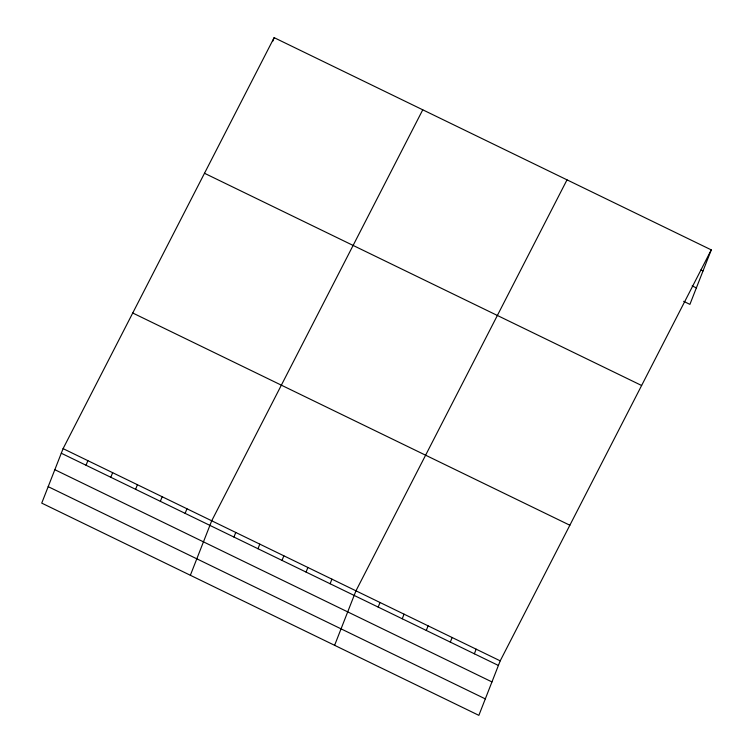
<?xml version="1.0" encoding="UTF-8"?>
<svg xmlns="http://www.w3.org/2000/svg" width="753" height="753" viewBox="0 0 753 753"><rect width="100%" height="100%" fill="white"/><g stroke="black" fill="none" stroke-linecap="round" stroke-linejoin="round"><path stroke-width="1.13" d="M63.092 448.628L41.735 503.117L478.861 715.35L500.208 660.852L711.265 249.883L274.139 37.65L63.092 448.628L500.208 660.852M86.049 465.26L87.856 460.648M272.699 41.34L274.139 37.65M110.823 477.289L112.63 472.677M135.596 489.318L137.404 484.706M160.361 501.338L162.168 496.726M185.134 513.367L186.942 508.755M190.358 575.283L211.715 520.784L422.762 109.806M233.948 537.068L235.755 532.456M257.987 548.739L259.794 544.127M282.027 560.411L283.834 555.799M306.076 572.082L307.883 567.47M330.115 583.754L331.922 579.142M334.605 645.312L355.962 590.823L567.018 179.845M378.194 607.097L380.001 602.494M402.243 618.778L404.05 614.166M426.283 630.449L428.09 625.837M450.322 642.121L452.129 637.509M474.362 653.792L476.169 649.18M711.265 249.883L689.908 304.372L683.639 301.332M700.921 269.941L703.01 270.948M692.176 285.886L696.365 287.91M204.496 173.275L641.622 385.498M132.735 313.003L569.861 525.236M61.285 453.231L498.411 665.464M54.828 469.693L491.954 681.926M48.183 486.654L485.309 698.888"/></g></svg>
